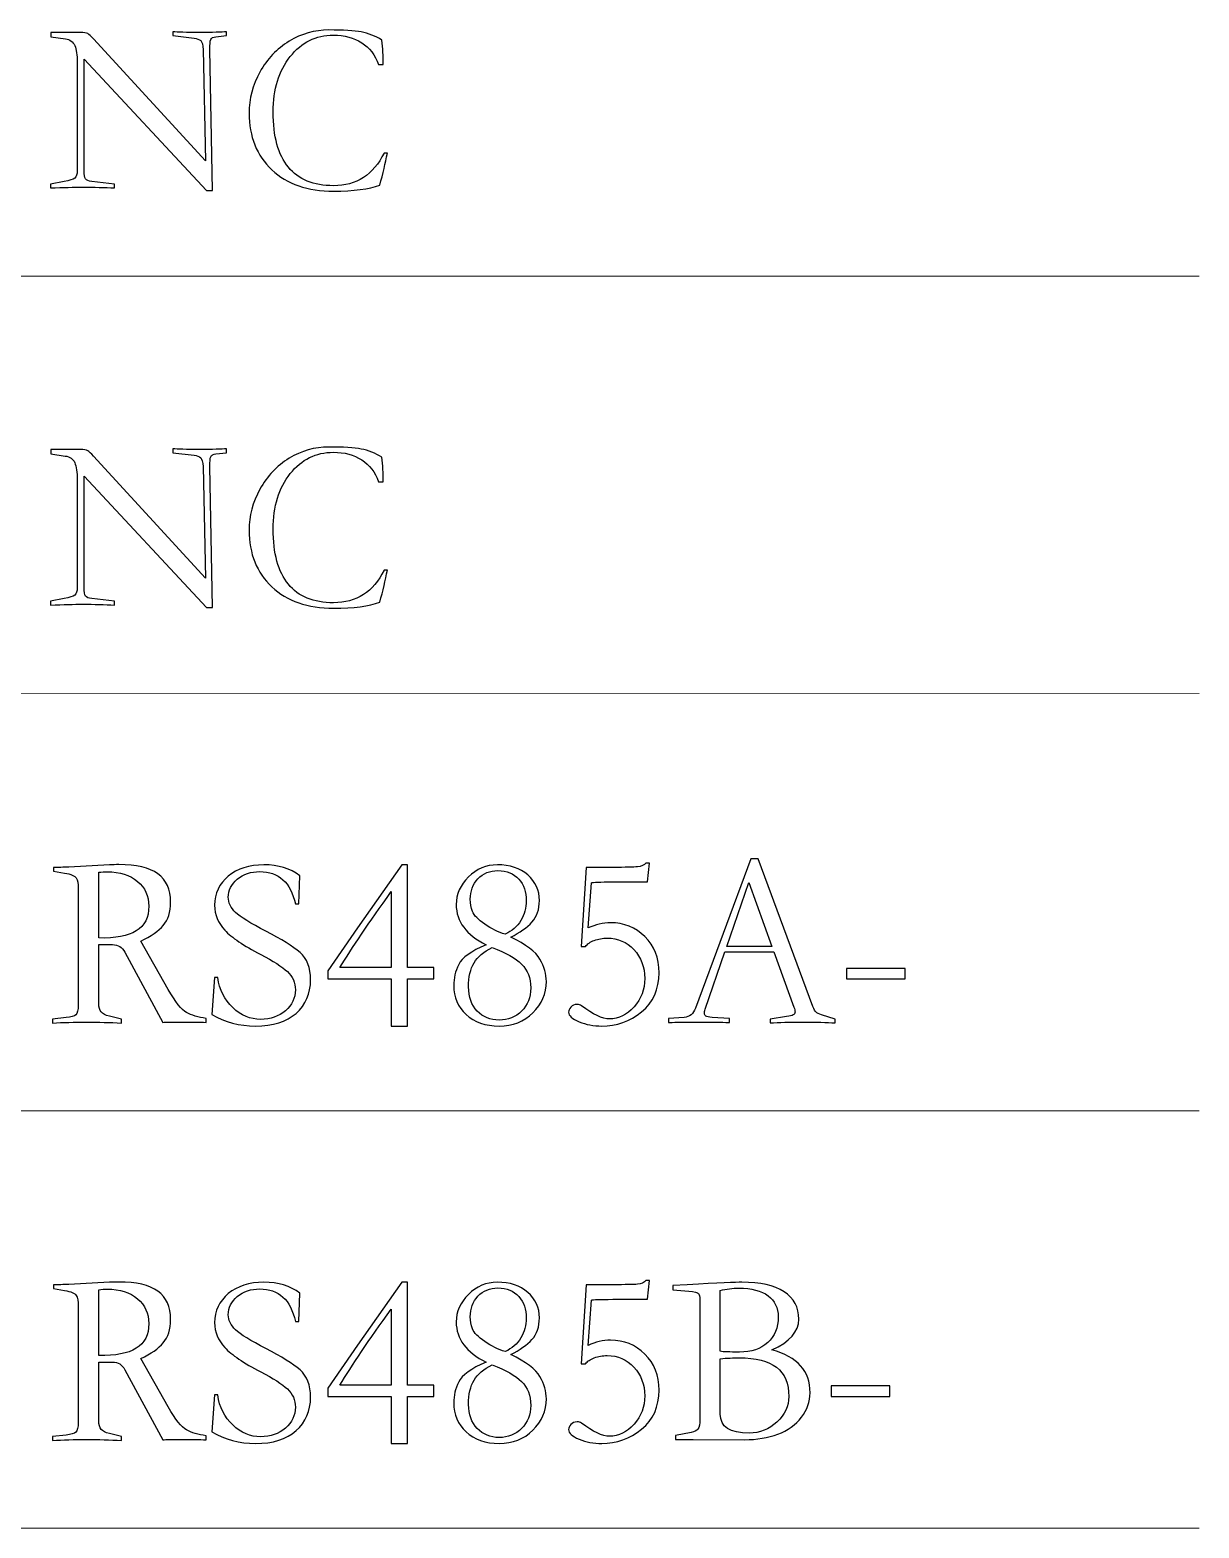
# Model space of a CAD drawing. Header units: millimetres. Extents: x 242 to 1026, y -183 to 372.
# Drawn here: x 585.66 to 598.45, y 159.07 to 175.46 of the extents above; entities that cross this region are included whole.
import ezdxf

# ---------------------------------------------------------------- set-up
doc = ezdxf.new("R2010")
doc.units = ezdxf.units.MM
doc.header["$LTSCALE"] = 30.734
doc.layers.add('layer 1', color=7, linetype='CONTINUOUS')

msp = doc.modelspace()

# ---------------------------------------------------------------- linework, layer by layer
at = {"layer": 'layer 1'}
for points, knots in [([(586.257, 173.92), (586.257, 173.874), (586.263, 173.844), (586.274, 173.829), (586.274, 173.829), (586.285, 173.813), (586.307, 173.804), (586.341, 173.8), (586.341, 173.8), (586.341, 173.8), (586.591, 173.773), (586.591, 173.773), (586.591, 173.773), (586.591, 173.773), (586.591, 173.73), (586.591, 173.73), (586.591, 173.73), (586.482, 173.735), (586.366, 173.738), (586.241, 173.738), (586.241, 173.738), (586.149, 173.738), (586.032, 173.735), (585.889, 173.73), (585.889, 173.73), (585.889, 173.73), (585.889, 173.773), (585.889, 173.773), (585.889, 173.773), (585.889, 173.773), (586.038, 173.8), (586.038, 173.8), (586.038, 173.8), (586.099, 173.811), (586.139, 173.824), (586.156, 173.838), (586.156, 173.838), (586.173, 173.853), (586.182, 173.88), (586.182, 173.92), (586.182, 173.92), (586.182, 173.92), (586.182, 175.101), (586.182, 175.101), (586.182, 175.101), (586.182, 175.184), (586.173, 175.246), (586.155, 175.288), (586.155, 175.288), (586.136, 175.329), (586.102, 175.354), (586.052, 175.361), (586.052, 175.361), (586.052, 175.361), (585.892, 175.385), (585.892, 175.385), (585.892, 175.385), (585.892, 175.385), (585.892, 175.431), (585.892, 175.431), (585.892, 175.431), (585.892, 175.431), (586.217, 175.431), (586.217, 175.431), (586.217, 175.431), (586.255, 175.431), (586.281, 175.427), (586.297, 175.418), (586.297, 175.418), (586.312, 175.409), (586.333, 175.39), (586.36, 175.361), (586.36, 175.361), (586.36, 175.361), (587.585, 174.025), (587.585, 174.025), (587.585, 174.025), (587.585, 174.025), (587.558, 175.244), (587.558, 175.244), (587.558, 175.244), (587.556, 175.295), (587.548, 175.327), (587.532, 175.342), (587.532, 175.342), (587.517, 175.356), (587.493, 175.365), (587.46, 175.369), (587.46, 175.369), (587.46, 175.369), (587.227, 175.396), (587.227, 175.396), (587.227, 175.396), (587.227, 175.396), (587.227, 175.439), (587.227, 175.439), (587.227, 175.439), (587.278, 175.434), (587.376, 175.431), (587.52, 175.431), (587.52, 175.431), (587.664, 175.431), (587.762, 175.434), (587.813, 175.439), (587.813, 175.439), (587.813, 175.439), (587.813, 175.396), (587.813, 175.396), (587.813, 175.396), (587.813, 175.396), (587.699, 175.385), (587.699, 175.385), (587.699, 175.385), (587.668, 175.382), (587.649, 175.371), (587.642, 175.353), (587.642, 175.353), (587.635, 175.335), (587.632, 175.299), (587.634, 175.244), (587.634, 175.244), (587.634, 175.244), (587.661, 173.703), (587.661, 173.703), (587.661, 173.703), (587.661, 173.703), (587.596, 173.703), (587.596, 173.703), (587.596, 173.703), (587.596, 173.703), (586.257, 175.139), (586.257, 175.139), (586.257, 175.139), (586.257, 175.139), (586.257, 173.92), (586.257, 173.92)], [0, 0, 0, 0, 0.028571, 0.028571, 0.028571, 0.028571, 0.057143, 0.057143, 0.057143, 0.057143, 0.085714, 0.085714, 0.085714, 0.085714, 0.114286, 0.114286, 0.114286, 0.114286, 0.142857, 0.142857, 0.142857, 0.142857, 0.171429, 0.171429, 0.171429, 0.171429, 0.2, 0.2, 0.2, 0.2, 0.228571, 0.228571, 0.228571, 0.228571, 0.257143, 0.257143, 0.257143, 0.257143, 0.285714, 0.285714, 0.285714, 0.285714, 0.314286, 0.314286, 0.314286, 0.314286, 0.342857, 0.342857, 0.342857, 0.342857, 0.371429, 0.371429, 0.371429, 0.371429, 0.4, 0.4, 0.4, 0.4, 0.428571, 0.428571, 0.428571, 0.428571, 0.457143, 0.457143, 0.457143, 0.457143, 0.485714, 0.485714, 0.485714, 0.485714, 0.514286, 0.514286, 0.514286, 0.514286, 0.542857, 0.542857, 0.542857, 0.542857, 0.571429, 0.571429, 0.571429, 0.571429, 0.6, 0.6, 0.6, 0.6, 0.628571, 0.628571, 0.628571, 0.628571, 0.657143, 0.657143, 0.657143, 0.657143, 0.685714, 0.685714, 0.685714, 0.685714, 0.714286, 0.714286, 0.714286, 0.714286, 0.742857, 0.742857, 0.742857, 0.742857, 0.771429, 0.771429, 0.771429, 0.771429, 0.8, 0.8, 0.8, 0.8, 0.828571, 0.828571, 0.828571, 0.828571, 0.857143, 0.857143, 0.857143, 0.857143, 0.885714, 0.885714, 0.885714, 0.885714, 0.914286, 0.914286, 0.914286, 0.914286, 0.942857, 0.942857, 0.942857, 0.942857, 1, 1, 1, 1]), ([(589.574, 174.112), (589.554, 174.002), (589.526, 173.885), (589.49, 173.762), (589.49, 173.762), (589.374, 173.717), (589.206, 173.695), (588.986, 173.695), (588.986, 173.695), (588.702, 173.695), (588.477, 173.773), (588.311, 173.929), (588.311, 173.929), (588.145, 174.085), (588.062, 174.292), (588.062, 174.548), (588.062, 174.548), (588.062, 174.705), (588.101, 174.855), (588.18, 174.998), (588.18, 174.998), (588.258, 175.141), (588.365, 175.253), (588.499, 175.335), (588.499, 175.335), (588.634, 175.417), (588.779, 175.458), (588.934, 175.458), (588.934, 175.458), (589.093, 175.458), (589.212, 175.451), (589.289, 175.437), (589.289, 175.437), (589.367, 175.422), (589.442, 175.392), (589.514, 175.347), (589.514, 175.347), (589.525, 175.261), (589.529, 175.171), (589.528, 175.079), (589.528, 175.079), (589.528, 175.079), (589.476, 175.079), (589.476, 175.079), (589.476, 175.079), (589.44, 175.184), (589.379, 175.264), (589.293, 175.319), (589.293, 175.319), (589.207, 175.374), (589.104, 175.402), (588.983, 175.402), (588.983, 175.402), (588.793, 175.402), (588.636, 175.323), (588.512, 175.167), (588.512, 175.167), (588.387, 175.011), (588.325, 174.809), (588.325, 174.562), (588.325, 174.562), (588.325, 174.294), (588.38, 174.093), (588.491, 173.957), (588.491, 173.957), (588.602, 173.822), (588.767, 173.754), (588.986, 173.754), (588.986, 173.754), (589.237, 173.754), (589.421, 173.874), (589.538, 174.112), (589.538, 174.112), (589.538, 174.112), (589.574, 174.112), (589.574, 174.112)], [0, 0, 0, 0, 0.05, 0.05, 0.05, 0.05, 0.1, 0.1, 0.1, 0.1, 0.15, 0.15, 0.15, 0.15, 0.2, 0.2, 0.2, 0.2, 0.25, 0.25, 0.25, 0.25, 0.3, 0.3, 0.3, 0.3, 0.35, 0.35, 0.35, 0.35, 0.4, 0.4, 0.4, 0.4, 0.45, 0.45, 0.45, 0.45, 0.5, 0.5, 0.5, 0.5, 0.55, 0.55, 0.55, 0.55, 0.6, 0.6, 0.6, 0.6, 0.65, 0.65, 0.65, 0.65, 0.7, 0.7, 0.7, 0.7, 0.75, 0.75, 0.75, 0.75, 0.8, 0.8, 0.8, 0.8, 0.85, 0.85, 0.85, 0.85, 0.9, 0.9, 0.9, 0.9, 1, 1, 1, 1]), ([(586.257, 169.356), (586.257, 169.311), (586.263, 169.281), (586.274, 169.265), (586.274, 169.265), (586.285, 169.25), (586.307, 169.24), (586.341, 169.237), (586.341, 169.237), (586.341, 169.237), (586.591, 169.21), (586.591, 169.21), (586.591, 169.21), (586.591, 169.21), (586.591, 169.166), (586.591, 169.166), (586.591, 169.166), (586.482, 169.172), (586.366, 169.175), (586.241, 169.175), (586.241, 169.175), (586.149, 169.175), (586.032, 169.172), (585.889, 169.166), (585.889, 169.166), (585.889, 169.166), (585.889, 169.21), (585.889, 169.21), (585.889, 169.21), (585.889, 169.21), (586.038, 169.237), (586.038, 169.237), (586.038, 169.237), (586.099, 169.248), (586.139, 169.26), (586.156, 169.275), (586.156, 169.275), (586.173, 169.289), (586.182, 169.316), (586.182, 169.356), (586.182, 169.356), (586.182, 169.356), (586.182, 170.537), (586.182, 170.537), (586.182, 170.537), (586.182, 170.62), (586.173, 170.683), (586.154, 170.724), (586.154, 170.724), (586.136, 170.766), (586.102, 170.79), (586.051, 170.797), (586.051, 170.797), (586.051, 170.797), (585.892, 170.822), (585.892, 170.822), (585.892, 170.822), (585.892, 170.822), (585.892, 170.868), (585.892, 170.868), (585.892, 170.868), (585.892, 170.868), (586.217, 170.868), (586.217, 170.868), (586.217, 170.868), (586.255, 170.868), (586.281, 170.863), (586.297, 170.854), (586.297, 170.854), (586.312, 170.845), (586.333, 170.826), (586.36, 170.797), (586.36, 170.797), (586.36, 170.797), (587.585, 169.462), (587.585, 169.462), (587.585, 169.462), (587.585, 169.462), (587.558, 170.681), (587.558, 170.681), (587.558, 170.681), (587.556, 170.731), (587.547, 170.764), (587.532, 170.778), (587.532, 170.778), (587.517, 170.793), (587.493, 170.802), (587.46, 170.805), (587.46, 170.805), (587.46, 170.805), (587.227, 170.833), (587.227, 170.833), (587.227, 170.833), (587.227, 170.833), (587.227, 170.876), (587.227, 170.876), (587.227, 170.876), (587.278, 170.871), (587.375, 170.868), (587.52, 170.868), (587.52, 170.868), (587.664, 170.868), (587.762, 170.871), (587.813, 170.876), (587.813, 170.876), (587.813, 170.876), (587.813, 170.833), (587.813, 170.833), (587.813, 170.833), (587.813, 170.833), (587.699, 170.822), (587.699, 170.822), (587.699, 170.822), (587.668, 170.818), (587.649, 170.807), (587.642, 170.789), (587.642, 170.789), (587.635, 170.771), (587.632, 170.735), (587.634, 170.681), (587.634, 170.681), (587.634, 170.681), (587.661, 169.139), (587.661, 169.139), (587.661, 169.139), (587.661, 169.139), (587.596, 169.139), (587.596, 169.139), (587.596, 169.139), (587.596, 169.139), (586.257, 170.575), (586.257, 170.575), (586.257, 170.575), (586.257, 170.575), (586.257, 169.356), (586.257, 169.356)], [0, 0, 0, 0, 0.028571, 0.028571, 0.028571, 0.028571, 0.057143, 0.057143, 0.057143, 0.057143, 0.085714, 0.085714, 0.085714, 0.085714, 0.114286, 0.114286, 0.114286, 0.114286, 0.142857, 0.142857, 0.142857, 0.142857, 0.171429, 0.171429, 0.171429, 0.171429, 0.2, 0.2, 0.2, 0.2, 0.228571, 0.228571, 0.228571, 0.228571, 0.257143, 0.257143, 0.257143, 0.257143, 0.285714, 0.285714, 0.285714, 0.285714, 0.314286, 0.314286, 0.314286, 0.314286, 0.342857, 0.342857, 0.342857, 0.342857, 0.371429, 0.371429, 0.371429, 0.371429, 0.4, 0.4, 0.4, 0.4, 0.428571, 0.428571, 0.428571, 0.428571, 0.457143, 0.457143, 0.457143, 0.457143, 0.485714, 0.485714, 0.485714, 0.485714, 0.514286, 0.514286, 0.514286, 0.514286, 0.542857, 0.542857, 0.542857, 0.542857, 0.571429, 0.571429, 0.571429, 0.571429, 0.6, 0.6, 0.6, 0.6, 0.628571, 0.628571, 0.628571, 0.628571, 0.657143, 0.657143, 0.657143, 0.657143, 0.685714, 0.685714, 0.685714, 0.685714, 0.714286, 0.714286, 0.714286, 0.714286, 0.742857, 0.742857, 0.742857, 0.742857, 0.771429, 0.771429, 0.771429, 0.771429, 0.8, 0.8, 0.8, 0.8, 0.828571, 0.828571, 0.828571, 0.828571, 0.857143, 0.857143, 0.857143, 0.857143, 0.885714, 0.885714, 0.885714, 0.885714, 0.914286, 0.914286, 0.914286, 0.914286, 0.942857, 0.942857, 0.942857, 0.942857, 1, 1, 1, 1]), ([(589.574, 169.548), (589.554, 169.438), (589.526, 169.322), (589.49, 169.199), (589.49, 169.199), (589.374, 169.154), (589.206, 169.131), (588.986, 169.131), (588.986, 169.131), (588.702, 169.131), (588.477, 169.209), (588.311, 169.365), (588.311, 169.365), (588.145, 169.522), (588.062, 169.728), (588.062, 169.985), (588.062, 169.985), (588.062, 170.142), (588.101, 170.292), (588.18, 170.434), (588.18, 170.434), (588.258, 170.577), (588.365, 170.689), (588.499, 170.772), (588.499, 170.772), (588.634, 170.854), (588.779, 170.895), (588.934, 170.895), (588.934, 170.895), (589.093, 170.895), (589.211, 170.888), (589.289, 170.873), (589.289, 170.873), (589.367, 170.859), (589.442, 170.829), (589.514, 170.784), (589.514, 170.784), (589.525, 170.697), (589.529, 170.608), (589.528, 170.516), (589.528, 170.516), (589.528, 170.516), (589.476, 170.516), (589.476, 170.516), (589.476, 170.516), (589.44, 170.62), (589.379, 170.7), (589.293, 170.755), (589.293, 170.755), (589.207, 170.81), (589.104, 170.838), (588.983, 170.838), (588.983, 170.838), (588.793, 170.838), (588.636, 170.76), (588.512, 170.604), (588.512, 170.604), (588.387, 170.447), (588.325, 170.246), (588.325, 169.998), (588.325, 169.998), (588.325, 169.731), (588.38, 169.529), (588.491, 169.394), (588.491, 169.394), (588.602, 169.258), (588.767, 169.191), (588.986, 169.191), (588.986, 169.191), (589.237, 169.191), (589.421, 169.31), (589.538, 169.548), (589.538, 169.548), (589.538, 169.548), (589.574, 169.548), (589.574, 169.548)], [0, 0, 0, 0, 0.05, 0.05, 0.05, 0.05, 0.1, 0.1, 0.1, 0.1, 0.15, 0.15, 0.15, 0.15, 0.2, 0.2, 0.2, 0.2, 0.25, 0.25, 0.25, 0.25, 0.3, 0.3, 0.3, 0.3, 0.35, 0.35, 0.35, 0.35, 0.4, 0.4, 0.4, 0.4, 0.45, 0.45, 0.45, 0.45, 0.5, 0.5, 0.5, 0.5, 0.55, 0.55, 0.55, 0.55, 0.6, 0.6, 0.6, 0.6, 0.65, 0.65, 0.65, 0.65, 0.7, 0.7, 0.7, 0.7, 0.75, 0.75, 0.75, 0.75, 0.8, 0.8, 0.8, 0.8, 0.85, 0.85, 0.85, 0.85, 0.9, 0.9, 0.9, 0.9, 1, 1, 1, 1]), ([(593.266, 165.373), (593.266, 165.373), (593.05, 164.744), (593.05, 164.744), (593.05, 164.744), (593.044, 164.726), (593.042, 164.712), (593.042, 164.701), (593.042, 164.701), (593.042, 164.686), (593.047, 164.675), (593.058, 164.668), (593.058, 164.668), (593.069, 164.661), (593.091, 164.656), (593.126, 164.655), (593.126, 164.655), (593.126, 164.655), (593.315, 164.641), (593.315, 164.641), (593.315, 164.641), (593.315, 164.641), (593.315, 164.598), (593.315, 164.598), (593.315, 164.598), (593.281, 164.601), (593.17, 164.603), (592.982, 164.603), (592.982, 164.603), (592.794, 164.603), (592.683, 164.601), (592.649, 164.598), (592.649, 164.598), (592.649, 164.598), (592.649, 164.641), (592.649, 164.641), (592.649, 164.641), (592.649, 164.641), (592.819, 164.655), (592.819, 164.655), (592.819, 164.655), (592.879, 164.66), (592.921, 164.693), (592.944, 164.755), (592.944, 164.755), (592.944, 164.755), (593.551, 166.391), (593.551, 166.391), (593.551, 166.391), (593.551, 166.391), (593.629, 166.391), (593.629, 166.391), (593.629, 166.391), (593.629, 166.391), (594.228, 164.774), (594.228, 164.774), (594.228, 164.774), (594.241, 164.743), (594.253, 164.722), (594.263, 164.712), (594.263, 164.712), (594.274, 164.701), (594.294, 164.691), (594.323, 164.682), (594.323, 164.682), (594.323, 164.682), (594.472, 164.636), (594.472, 164.636), (594.472, 164.636), (594.472, 164.636), (594.472, 164.595), (594.472, 164.595), (594.472, 164.595), (594.38, 164.6), (594.262, 164.603), (594.117, 164.603), (594.117, 164.603), (593.973, 164.603), (593.854, 164.6), (593.762, 164.595), (593.762, 164.595), (593.762, 164.595), (593.762, 164.636), (593.762, 164.636), (593.762, 164.636), (593.762, 164.636), (593.941, 164.663), (593.941, 164.663), (593.941, 164.663), (593.975, 164.668), (593.999, 164.675), (594.013, 164.682), (594.013, 164.682), (594.026, 164.689), (594.033, 164.7), (594.033, 164.714), (594.033, 164.714), (594.033, 164.725), (594.029, 164.743), (594.02, 164.768), (594.02, 164.768), (594.02, 164.768), (593.8, 165.373), (593.8, 165.373), (593.8, 165.373), (593.8, 165.373), (593.266, 165.373), (593.266, 165.373)], [0, 0, 0, 0, 0.035714, 0.035714, 0.035714, 0.035714, 0.071429, 0.071429, 0.071429, 0.071429, 0.107143, 0.107143, 0.107143, 0.107143, 0.142857, 0.142857, 0.142857, 0.142857, 0.178571, 0.178571, 0.178571, 0.178571, 0.214286, 0.214286, 0.214286, 0.214286, 0.25, 0.25, 0.25, 0.25, 0.285714, 0.285714, 0.285714, 0.285714, 0.321429, 0.321429, 0.321429, 0.321429, 0.357143, 0.357143, 0.357143, 0.357143, 0.392857, 0.392857, 0.392857, 0.392857, 0.428571, 0.428571, 0.428571, 0.428571, 0.464286, 0.464286, 0.464286, 0.464286, 0.5, 0.5, 0.5, 0.5, 0.535714, 0.535714, 0.535714, 0.535714, 0.571429, 0.571429, 0.571429, 0.571429, 0.607143, 0.607143, 0.607143, 0.607143, 0.642857, 0.642857, 0.642857, 0.642857, 0.678571, 0.678571, 0.678571, 0.678571, 0.714286, 0.714286, 0.714286, 0.714286, 0.75, 0.75, 0.75, 0.75, 0.785714, 0.785714, 0.785714, 0.785714, 0.821429, 0.821429, 0.821429, 0.821429, 0.857143, 0.857143, 0.857143, 0.857143, 0.892857, 0.892857, 0.892857, 0.892857, 0.928571, 0.928571, 0.928571, 0.928571, 1, 1, 1, 1]), ([(585.913, 164.636), (585.913, 164.636), (586.062, 164.652), (586.062, 164.652), (586.062, 164.652), (586.115, 164.657), (586.15, 164.668), (586.167, 164.683), (586.167, 164.683), (586.184, 164.698), (586.192, 164.735), (586.192, 164.793), (586.192, 164.793), (586.192, 164.793), (586.192, 166.061), (586.192, 166.061), (586.192, 166.061), (586.192, 166.117), (586.185, 166.157), (586.171, 166.18), (586.171, 166.18), (586.156, 166.203), (586.114, 166.222), (586.043, 166.234), (586.043, 166.234), (586.043, 166.234), (585.924, 166.256), (585.924, 166.256), (585.924, 166.256), (585.924, 166.256), (585.921, 166.296), (585.921, 166.296), (585.921, 166.296), (586.001, 166.296), (586.057, 166.297), (586.089, 166.299), (586.089, 166.299), (586.089, 166.299), (586.534, 166.324), (586.534, 166.324), (586.534, 166.324), (586.57, 166.325), (586.604, 166.326), (586.637, 166.326), (586.637, 166.326), (586.828, 166.326), (586.97, 166.293), (587.063, 166.226), (587.063, 166.226), (587.156, 166.159), (587.203, 166.055), (587.203, 165.914), (587.203, 165.914), (587.203, 165.808), (587.176, 165.723), (587.123, 165.661), (587.123, 165.661), (587.07, 165.599), (586.988, 165.541), (586.878, 165.489), (586.878, 165.489), (586.878, 165.489), (587.176, 164.961), (587.176, 164.961), (587.176, 164.961), (587.257, 164.822), (587.324, 164.737), (587.378, 164.707), (587.378, 164.707), (587.431, 164.678), (587.503, 164.656), (587.593, 164.644), (587.593, 164.644), (587.593, 164.644), (587.593, 164.6), (587.593, 164.6), (587.593, 164.6), (587.517, 164.602), (587.424, 164.603), (587.314, 164.603), (587.314, 164.603), (587.222, 164.603), (587.157, 164.602), (587.119, 164.6), (587.119, 164.6), (587.119, 164.6), (586.704, 165.367), (586.704, 165.367), (586.704, 165.367), (586.674, 165.423), (586.629, 165.451), (586.569, 165.451), (586.569, 165.451), (586.569, 165.451), (586.417, 165.451), (586.417, 165.451), (586.417, 165.451), (586.417, 165.451), (586.417, 164.809), (586.417, 164.809), (586.417, 164.809), (586.417, 164.766), (586.426, 164.734), (586.443, 164.714), (586.443, 164.714), (586.46, 164.694), (586.49, 164.679), (586.534, 164.668), (586.534, 164.668), (586.534, 164.668), (586.667, 164.636), (586.667, 164.636), (586.667, 164.636), (586.667, 164.636), (586.667, 164.592), (586.667, 164.592), (586.667, 164.592), (586.537, 164.6), (586.411, 164.603), (586.29, 164.603), (586.29, 164.603), (586.147, 164.603), (586.022, 164.6), (585.913, 164.592), (585.913, 164.592), (585.913, 164.592), (585.913, 164.636), (585.913, 164.636)], [0, 0, 0, 0, 0.030303, 0.030303, 0.030303, 0.030303, 0.060606, 0.060606, 0.060606, 0.060606, 0.090909, 0.090909, 0.090909, 0.090909, 0.121212, 0.121212, 0.121212, 0.121212, 0.151515, 0.151515, 0.151515, 0.151515, 0.181818, 0.181818, 0.181818, 0.181818, 0.212121, 0.212121, 0.212121, 0.212121, 0.242424, 0.242424, 0.242424, 0.242424, 0.272727, 0.272727, 0.272727, 0.272727, 0.30303, 0.30303, 0.30303, 0.30303, 0.333333, 0.333333, 0.333333, 0.333333, 0.363636, 0.363636, 0.363636, 0.363636, 0.393939, 0.393939, 0.393939, 0.393939, 0.424242, 0.424242, 0.424242, 0.424242, 0.454545, 0.454545, 0.454545, 0.454545, 0.484848, 0.484848, 0.484848, 0.484848, 0.515152, 0.515152, 0.515152, 0.515152, 0.545455, 0.545455, 0.545455, 0.545455, 0.575758, 0.575758, 0.575758, 0.575758, 0.606061, 0.606061, 0.606061, 0.606061, 0.636364, 0.636364, 0.636364, 0.636364, 0.666667, 0.666667, 0.666667, 0.666667, 0.69697, 0.69697, 0.69697, 0.69697, 0.727273, 0.727273, 0.727273, 0.727273, 0.757576, 0.757576, 0.757576, 0.757576, 0.787879, 0.787879, 0.787879, 0.787879, 0.818182, 0.818182, 0.818182, 0.818182, 0.848485, 0.848485, 0.848485, 0.848485, 0.878788, 0.878788, 0.878788, 0.878788, 0.909091, 0.909091, 0.909091, 0.909091, 0.939394, 0.939394, 0.939394, 0.939394, 1, 1, 1, 1]), ([(586.417, 165.524), (586.782, 165.512), (586.965, 165.627), (586.965, 165.871), (586.965, 165.871), (586.965, 165.983), (586.923, 166.074), (586.841, 166.143), (586.841, 166.143), (586.759, 166.213), (586.648, 166.248), (586.509, 166.248), (586.509, 166.248), (586.481, 166.248), (586.45, 166.246), (586.417, 166.242), (586.417, 166.242), (586.417, 166.242), (586.417, 165.524), (586.417, 165.524)], [0, 0, 0, 0, 0.166667, 0.166667, 0.166667, 0.166667, 0.333333, 0.333333, 0.333333, 0.333333, 0.5, 0.5, 0.5, 0.5, 0.666667, 0.666667, 0.666667, 0.666667, 1, 1, 1, 1]), ([(588.568, 165.896), (588.516, 166.132), (588.386, 166.25), (588.178, 166.25), (588.178, 166.25), (588.081, 166.25), (587.999, 166.222), (587.933, 166.166), (587.933, 166.166), (587.867, 166.11), (587.834, 166.045), (587.834, 165.969), (587.834, 165.969), (587.834, 165.909), (587.861, 165.854), (587.914, 165.803), (587.914, 165.803), (587.967, 165.753), (588.078, 165.684), (588.246, 165.597), (588.246, 165.597), (588.418, 165.509), (588.542, 165.431), (588.619, 165.365), (588.619, 165.365), (588.695, 165.298), (588.734, 165.198), (588.734, 165.066), (588.734, 165.066), (588.734, 164.915), (588.681, 164.792), (588.575, 164.699), (588.575, 164.699), (588.47, 164.606), (588.322, 164.56), (588.132, 164.56), (588.132, 164.56), (587.957, 164.56), (587.797, 164.602), (587.653, 164.687), (587.653, 164.687), (587.653, 164.687), (587.683, 165.091), (587.683, 165.091), (587.683, 165.091), (587.683, 165.091), (587.72, 165.091), (587.72, 165.091), (587.72, 165.091), (587.737, 164.957), (587.791, 164.847), (587.883, 164.762), (587.883, 164.762), (587.975, 164.676), (588.077, 164.633), (588.189, 164.633), (588.189, 164.633), (588.296, 164.633), (588.386, 164.665), (588.459, 164.728), (588.459, 164.728), (588.532, 164.791), (588.568, 164.867), (588.568, 164.955), (588.568, 164.955), (588.568, 165.035), (588.539, 165.102), (588.48, 165.156), (588.48, 165.156), (588.422, 165.21), (588.325, 165.272), (588.189, 165.343), (588.189, 165.343), (588.001, 165.44), (587.87, 165.529), (587.796, 165.608), (587.796, 165.608), (587.722, 165.688), (587.685, 165.779), (587.685, 165.882), (587.685, 165.882), (587.685, 166.01), (587.735, 166.116), (587.834, 166.199), (587.834, 166.199), (587.934, 166.282), (588.063, 166.324), (588.222, 166.324), (588.222, 166.324), (588.381, 166.324), (588.512, 166.284), (588.615, 166.204), (588.615, 166.204), (588.615, 166.204), (588.604, 165.896), (588.604, 165.896), (588.604, 165.896), (588.604, 165.896), (588.568, 165.896), (588.568, 165.896)], [0, 0, 0, 0, 0.038462, 0.038462, 0.038462, 0.038462, 0.076923, 0.076923, 0.076923, 0.076923, 0.115385, 0.115385, 0.115385, 0.115385, 0.153846, 0.153846, 0.153846, 0.153846, 0.192308, 0.192308, 0.192308, 0.192308, 0.230769, 0.230769, 0.230769, 0.230769, 0.269231, 0.269231, 0.269231, 0.269231, 0.307692, 0.307692, 0.307692, 0.307692, 0.346154, 0.346154, 0.346154, 0.346154, 0.384615, 0.384615, 0.384615, 0.384615, 0.423077, 0.423077, 0.423077, 0.423077, 0.461538, 0.461538, 0.461538, 0.461538, 0.5, 0.5, 0.5, 0.5, 0.538462, 0.538462, 0.538462, 0.538462, 0.576923, 0.576923, 0.576923, 0.576923, 0.615385, 0.615385, 0.615385, 0.615385, 0.653846, 0.653846, 0.653846, 0.653846, 0.692308, 0.692308, 0.692308, 0.692308, 0.730769, 0.730769, 0.730769, 0.730769, 0.769231, 0.769231, 0.769231, 0.769231, 0.807692, 0.807692, 0.807692, 0.807692, 0.846154, 0.846154, 0.846154, 0.846154, 0.884615, 0.884615, 0.884615, 0.884615, 0.923077, 0.923077, 0.923077, 0.923077, 1, 1, 1, 1]), ([(589.731, 166.324), (589.731, 166.324), (589.796, 166.324), (589.796, 166.324), (589.796, 166.324), (589.796, 166.324), (589.796, 165.199), (589.796, 165.199), (589.796, 165.199), (589.796, 165.199), (590.083, 165.199), (590.083, 165.199), (590.083, 165.199), (590.083, 165.199), (590.083, 165.075), (590.083, 165.075), (590.083, 165.075), (590.083, 165.075), (589.796, 165.075), (589.796, 165.075), (589.796, 165.075), (589.796, 165.075), (589.796, 164.56), (589.796, 164.56), (589.796, 164.56), (589.796, 164.56), (589.617, 164.56), (589.617, 164.56), (589.617, 164.56), (589.617, 164.56), (589.617, 165.075), (589.617, 165.075), (589.617, 165.075), (589.617, 165.075), (588.923, 165.075), (588.923, 165.075), (588.923, 165.075), (588.923, 165.075), (588.923, 165.164), (588.923, 165.164), (588.923, 165.164), (588.923, 165.164), (589.246, 165.635), (589.246, 165.635), (589.246, 165.635), (589.246, 165.635), (589.731, 166.324), (589.731, 166.324)], [0, 0, 0, 0, 0.076923, 0.076923, 0.076923, 0.076923, 0.153846, 0.153846, 0.153846, 0.153846, 0.230769, 0.230769, 0.230769, 0.230769, 0.307692, 0.307692, 0.307692, 0.307692, 0.384615, 0.384615, 0.384615, 0.384615, 0.461538, 0.461538, 0.461538, 0.461538, 0.538462, 0.538462, 0.538462, 0.538462, 0.615385, 0.615385, 0.615385, 0.615385, 0.692308, 0.692308, 0.692308, 0.692308, 0.769231, 0.769231, 0.769231, 0.769231, 0.846154, 0.846154, 0.846154, 0.846154, 1, 1, 1, 1]), ([(590.655, 165.448), (590.436, 165.557), (590.327, 165.704), (590.327, 165.89), (590.327, 165.89), (590.327, 166.002), (590.372, 166.102), (590.461, 166.191), (590.461, 166.191), (590.55, 166.279), (590.656, 166.324), (590.777, 166.324), (590.777, 166.324), (590.914, 166.324), (591.025, 166.287), (591.11, 166.213), (591.11, 166.213), (591.195, 166.138), (591.237, 166.045), (591.237, 165.933), (591.237, 165.933), (591.237, 165.836), (591.21, 165.757), (591.156, 165.698), (591.156, 165.698), (591.102, 165.638), (591.024, 165.583), (590.923, 165.532), (590.923, 165.532), (591.089, 165.453), (591.196, 165.373), (591.243, 165.291), (591.243, 165.291), (591.29, 165.21), (591.313, 165.129), (591.313, 165.048), (591.313, 165.048), (591.313, 164.916), (591.264, 164.801), (591.165, 164.705), (591.165, 164.705), (591.067, 164.608), (590.945, 164.56), (590.798, 164.56), (590.798, 164.56), (590.647, 164.56), (590.526, 164.602), (590.435, 164.686), (590.435, 164.686), (590.345, 164.77), (590.3, 164.876), (590.3, 165.004), (590.3, 165.004), (590.3, 165.082), (590.318, 165.158), (590.354, 165.233), (590.354, 165.233), (590.39, 165.308), (590.49, 165.38), (590.655, 165.448)], [0, 0, 0, 0, 0.0625, 0.0625, 0.0625, 0.0625, 0.125, 0.125, 0.125, 0.125, 0.1875, 0.1875, 0.1875, 0.1875, 0.25, 0.25, 0.25, 0.25, 0.3125, 0.3125, 0.3125, 0.3125, 0.375, 0.375, 0.375, 0.375, 0.4375, 0.4375, 0.4375, 0.4375, 0.5, 0.5, 0.5, 0.5, 0.5625, 0.5625, 0.5625, 0.5625, 0.625, 0.625, 0.625, 0.625, 0.6875, 0.6875, 0.6875, 0.6875, 0.75, 0.75, 0.75, 0.75, 0.8125, 0.8125, 0.8125, 0.8125, 0.875, 0.875, 0.875, 0.875, 1, 1, 1, 1]), ([(590.863, 165.565), (590.937, 165.599), (590.994, 165.649), (591.034, 165.715), (591.034, 165.715), (591.074, 165.781), (591.094, 165.853), (591.094, 165.931), (591.094, 165.931), (591.094, 166.026), (591.066, 166.106), (591.011, 166.168), (591.011, 166.168), (590.956, 166.23), (590.88, 166.261), (590.782, 166.261), (590.782, 166.261), (590.694, 166.261), (590.621, 166.231), (590.565, 166.171), (590.565, 166.171), (590.509, 166.11), (590.481, 166.035), (590.481, 165.947), (590.481, 165.947), (590.481, 165.902), (590.489, 165.858), (590.506, 165.814), (590.506, 165.814), (590.522, 165.771), (590.567, 165.724), (590.64, 165.673), (590.64, 165.673), (590.713, 165.623), (590.787, 165.587), (590.863, 165.565)], [0, 0, 0, 0, 0.1, 0.1, 0.1, 0.1, 0.2, 0.2, 0.2, 0.2, 0.3, 0.3, 0.3, 0.3, 0.4, 0.4, 0.4, 0.4, 0.5, 0.5, 0.5, 0.5, 0.6, 0.6, 0.6, 0.6, 0.7, 0.7, 0.7, 0.7, 0.8, 0.8, 0.8, 0.8, 1, 1, 1, 1]), ([(592.418, 166.137), (592.418, 166.137), (592.039, 166.137), (592.039, 166.137), (592.039, 166.137), (591.898, 166.137), (591.821, 166.134), (591.806, 166.128), (591.806, 166.128), (591.806, 166.128), (591.771, 165.633), (591.771, 165.633), (591.771, 165.633), (591.85, 165.671), (591.932, 165.69), (592.015, 165.69), (592.015, 165.69), (592.163, 165.69), (592.288, 165.639), (592.391, 165.538), (592.391, 165.538), (592.494, 165.437), (592.546, 165.305), (592.546, 165.142), (592.546, 165.142), (592.546, 164.962), (592.482, 164.819), (592.355, 164.716), (592.355, 164.716), (592.227, 164.612), (592.082, 164.56), (591.92, 164.56), (591.92, 164.56), (591.83, 164.56), (591.747, 164.576), (591.671, 164.607), (591.671, 164.607), (591.595, 164.639), (591.557, 164.674), (591.557, 164.712), (591.557, 164.712), (591.557, 164.73), (591.565, 164.748), (591.581, 164.767), (591.581, 164.767), (591.598, 164.786), (591.62, 164.796), (591.649, 164.796), (591.649, 164.796), (591.669, 164.796), (591.685, 164.791), (591.698, 164.782), (591.698, 164.782), (591.824, 164.686), (591.926, 164.638), (592.004, 164.638), (592.004, 164.638), (592.105, 164.638), (592.194, 164.682), (592.272, 164.77), (592.272, 164.77), (592.35, 164.857), (592.389, 164.961), (592.389, 165.08), (592.389, 165.08), (592.389, 165.206), (592.349, 165.312), (592.271, 165.396), (592.271, 165.396), (592.192, 165.48), (592.095, 165.522), (591.98, 165.522), (591.98, 165.522), (591.929, 165.522), (591.882, 165.514), (591.837, 165.497), (591.837, 165.497), (591.793, 165.481), (591.761, 165.458), (591.741, 165.43), (591.741, 165.43), (591.741, 165.43), (591.695, 165.43), (591.695, 165.43), (591.695, 165.43), (591.695, 165.43), (591.747, 166.296), (591.747, 166.296), (591.747, 166.296), (591.747, 166.296), (592.042, 166.296), (592.042, 166.296), (592.042, 166.296), (592.177, 166.296), (592.267, 166.298), (592.31, 166.302), (592.31, 166.302), (592.353, 166.306), (592.384, 166.319), (592.402, 166.343), (592.402, 166.343), (592.402, 166.343), (592.443, 166.343), (592.443, 166.343), (592.443, 166.343), (592.443, 166.343), (592.418, 166.137), (592.418, 166.137)], [0, 0, 0, 0, 0.035714, 0.035714, 0.035714, 0.035714, 0.071429, 0.071429, 0.071429, 0.071429, 0.107143, 0.107143, 0.107143, 0.107143, 0.142857, 0.142857, 0.142857, 0.142857, 0.178571, 0.178571, 0.178571, 0.178571, 0.214286, 0.214286, 0.214286, 0.214286, 0.25, 0.25, 0.25, 0.25, 0.285714, 0.285714, 0.285714, 0.285714, 0.321429, 0.321429, 0.321429, 0.321429, 0.357143, 0.357143, 0.357143, 0.357143, 0.392857, 0.392857, 0.392857, 0.392857, 0.428571, 0.428571, 0.428571, 0.428571, 0.464286, 0.464286, 0.464286, 0.464286, 0.5, 0.5, 0.5, 0.5, 0.535714, 0.535714, 0.535714, 0.535714, 0.571429, 0.571429, 0.571429, 0.571429, 0.607143, 0.607143, 0.607143, 0.607143, 0.642857, 0.642857, 0.642857, 0.642857, 0.678571, 0.678571, 0.678571, 0.678571, 0.714286, 0.714286, 0.714286, 0.714286, 0.75, 0.75, 0.75, 0.75, 0.785714, 0.785714, 0.785714, 0.785714, 0.821429, 0.821429, 0.821429, 0.821429, 0.857143, 0.857143, 0.857143, 0.857143, 0.892857, 0.892857, 0.892857, 0.892857, 0.928571, 0.928571, 0.928571, 0.928571, 1, 1, 1, 1]), ([(593.779, 165.432), (593.779, 165.432), (593.527, 166.131), (593.527, 166.131), (593.527, 166.131), (593.527, 166.131), (593.288, 165.432), (593.288, 165.432), (593.288, 165.432), (593.288, 165.432), (593.779, 165.432), (593.779, 165.432)], [0, 0, 0, 0, 0.25, 0.25, 0.25, 0.25, 0.5, 0.5, 0.5, 0.5, 1, 1, 1, 1]), ([(589.617, 165.199), (589.617, 165.199), (589.617, 166.031), (589.617, 166.031), (589.617, 166.031), (589.371, 165.69), (589.184, 165.412), (589.053, 165.199), (589.053, 165.199), (589.053, 165.199), (589.617, 165.199), (589.617, 165.199)], [0, 0, 0, 0, 0.25, 0.25, 0.25, 0.25, 0.5, 0.5, 0.5, 0.5, 1, 1, 1, 1]), ([(590.72, 165.419), (590.628, 165.374), (590.562, 165.318), (590.522, 165.252), (590.522, 165.252), (590.482, 165.186), (590.462, 165.098), (590.462, 164.988), (590.462, 164.988), (590.462, 164.878), (590.494, 164.79), (590.557, 164.724), (590.557, 164.724), (590.62, 164.658), (590.7, 164.625), (590.796, 164.625), (590.796, 164.625), (590.895, 164.625), (590.978, 164.658), (591.043, 164.724), (591.043, 164.724), (591.109, 164.79), (591.142, 164.874), (591.142, 164.977), (591.142, 164.977), (591.142, 165.085), (591.109, 165.172), (591.043, 165.237), (591.043, 165.237), (590.978, 165.302), (590.87, 165.363), (590.72, 165.419)], [0, 0, 0, 0, 0.111111, 0.111111, 0.111111, 0.111111, 0.222222, 0.222222, 0.222222, 0.222222, 0.333333, 0.333333, 0.333333, 0.333333, 0.444444, 0.444444, 0.444444, 0.444444, 0.555556, 0.555556, 0.555556, 0.555556, 0.666667, 0.666667, 0.666667, 0.666667, 0.777778, 0.777778, 0.777778, 0.777778, 1, 1, 1, 1]), ([(594.597, 165.191), (594.597, 165.191), (595.239, 165.191), (595.239, 165.191), (595.239, 165.191), (595.239, 165.191), (595.239, 165.075), (595.239, 165.075), (595.239, 165.075), (595.239, 165.075), (594.597, 165.075), (594.597, 165.075), (594.597, 165.075), (594.597, 165.075), (594.597, 165.191), (594.597, 165.191)], [0, 0, 0, 0, 0.2, 0.2, 0.2, 0.2, 0.4, 0.4, 0.4, 0.4, 0.6, 0.6, 0.6, 0.6, 1, 1, 1, 1]), ([(585.913, 160.069), (585.913, 160.069), (586.062, 160.085), (586.062, 160.085), (586.062, 160.085), (586.115, 160.091), (586.15, 160.101), (586.167, 160.116), (586.167, 160.116), (586.184, 160.132), (586.192, 160.168), (586.192, 160.226), (586.192, 160.226), (586.192, 160.226), (586.192, 161.494), (586.192, 161.494), (586.192, 161.494), (586.192, 161.55), (586.185, 161.59), (586.171, 161.613), (586.171, 161.613), (586.156, 161.637), (586.114, 161.655), (586.043, 161.667), (586.043, 161.667), (586.043, 161.667), (585.924, 161.689), (585.924, 161.689), (585.924, 161.689), (585.924, 161.689), (585.921, 161.73), (585.921, 161.73), (585.921, 161.73), (586.001, 161.73), (586.057, 161.731), (586.089, 161.732), (586.089, 161.732), (586.089, 161.732), (586.534, 161.757), (586.534, 161.757), (586.534, 161.757), (586.57, 161.759), (586.604, 161.759), (586.637, 161.759), (586.637, 161.759), (586.828, 161.759), (586.97, 161.726), (587.063, 161.659), (587.063, 161.659), (587.156, 161.592), (587.203, 161.488), (587.203, 161.348), (587.203, 161.348), (587.203, 161.241), (587.176, 161.157), (587.123, 161.094), (587.123, 161.094), (587.07, 161.032), (586.988, 160.975), (586.878, 160.922), (586.878, 160.922), (586.878, 160.922), (587.176, 160.394), (587.176, 160.394), (587.176, 160.394), (587.257, 160.255), (587.324, 160.17), (587.378, 160.141), (587.378, 160.141), (587.431, 160.111), (587.503, 160.09), (587.593, 160.077), (587.593, 160.077), (587.593, 160.077), (587.593, 160.034), (587.593, 160.034), (587.593, 160.034), (587.517, 160.035), (587.424, 160.036), (587.314, 160.036), (587.314, 160.036), (587.222, 160.036), (587.157, 160.035), (587.119, 160.034), (587.119, 160.034), (587.119, 160.034), (586.704, 160.8), (586.704, 160.8), (586.704, 160.8), (586.674, 160.856), (586.629, 160.884), (586.569, 160.884), (586.569, 160.884), (586.569, 160.884), (586.417, 160.884), (586.417, 160.884), (586.417, 160.884), (586.417, 160.884), (586.417, 160.242), (586.417, 160.242), (586.417, 160.242), (586.417, 160.199), (586.426, 160.167), (586.443, 160.147), (586.443, 160.147), (586.46, 160.128), (586.49, 160.112), (586.534, 160.101), (586.534, 160.101), (586.534, 160.101), (586.667, 160.069), (586.667, 160.069), (586.667, 160.069), (586.667, 160.069), (586.667, 160.026), (586.667, 160.026), (586.667, 160.026), (586.537, 160.033), (586.411, 160.036), (586.29, 160.036), (586.29, 160.036), (586.147, 160.036), (586.022, 160.033), (585.913, 160.026), (585.913, 160.026), (585.913, 160.026), (585.913, 160.069), (585.913, 160.069)], [0, 0, 0, 0, 0.030303, 0.030303, 0.030303, 0.030303, 0.060606, 0.060606, 0.060606, 0.060606, 0.090909, 0.090909, 0.090909, 0.090909, 0.121212, 0.121212, 0.121212, 0.121212, 0.151515, 0.151515, 0.151515, 0.151515, 0.181818, 0.181818, 0.181818, 0.181818, 0.212121, 0.212121, 0.212121, 0.212121, 0.242424, 0.242424, 0.242424, 0.242424, 0.272727, 0.272727, 0.272727, 0.272727, 0.30303, 0.30303, 0.30303, 0.30303, 0.333333, 0.333333, 0.333333, 0.333333, 0.363636, 0.363636, 0.363636, 0.363636, 0.393939, 0.393939, 0.393939, 0.393939, 0.424242, 0.424242, 0.424242, 0.424242, 0.454545, 0.454545, 0.454545, 0.454545, 0.484848, 0.484848, 0.484848, 0.484848, 0.515152, 0.515152, 0.515152, 0.515152, 0.545455, 0.545455, 0.545455, 0.545455, 0.575758, 0.575758, 0.575758, 0.575758, 0.606061, 0.606061, 0.606061, 0.606061, 0.636364, 0.636364, 0.636364, 0.636364, 0.666667, 0.666667, 0.666667, 0.666667, 0.69697, 0.69697, 0.69697, 0.69697, 0.727273, 0.727273, 0.727273, 0.727273, 0.757576, 0.757576, 0.757576, 0.757576, 0.787879, 0.787879, 0.787879, 0.787879, 0.818182, 0.818182, 0.818182, 0.818182, 0.848485, 0.848485, 0.848485, 0.848485, 0.878788, 0.878788, 0.878788, 0.878788, 0.909091, 0.909091, 0.909091, 0.909091, 0.939394, 0.939394, 0.939394, 0.939394, 1, 1, 1, 1]), ([(586.417, 160.957), (586.782, 160.945), (586.965, 161.06), (586.965, 161.304), (586.965, 161.304), (586.965, 161.416), (586.923, 161.507), (586.841, 161.577), (586.841, 161.577), (586.759, 161.646), (586.648, 161.681), (586.509, 161.681), (586.509, 161.681), (586.481, 161.681), (586.45, 161.679), (586.417, 161.675), (586.417, 161.675), (586.417, 161.675), (586.417, 160.957), (586.417, 160.957)], [0, 0, 0, 0, 0.166667, 0.166667, 0.166667, 0.166667, 0.333333, 0.333333, 0.333333, 0.333333, 0.5, 0.5, 0.5, 0.5, 0.666667, 0.666667, 0.666667, 0.666667, 1, 1, 1, 1]), ([(588.568, 161.329), (588.516, 161.565), (588.386, 161.684), (588.178, 161.684), (588.178, 161.684), (588.081, 161.684), (587.999, 161.656), (587.933, 161.6), (587.933, 161.6), (587.867, 161.544), (587.834, 161.478), (587.834, 161.402), (587.834, 161.402), (587.834, 161.342), (587.861, 161.287), (587.914, 161.237), (587.914, 161.237), (587.967, 161.186), (588.078, 161.117), (588.246, 161.031), (588.246, 161.031), (588.418, 160.942), (588.542, 160.864), (588.619, 160.798), (588.619, 160.798), (588.695, 160.731), (588.734, 160.631), (588.734, 160.5), (588.734, 160.5), (588.734, 160.348), (588.681, 160.226), (588.575, 160.133), (588.575, 160.133), (588.47, 160.039), (588.322, 159.993), (588.132, 159.993), (588.132, 159.993), (587.957, 159.993), (587.797, 160.035), (587.653, 160.12), (587.653, 160.12), (587.653, 160.12), (587.683, 160.524), (587.683, 160.524), (587.683, 160.524), (587.683, 160.524), (587.72, 160.524), (587.72, 160.524), (587.72, 160.524), (587.737, 160.39), (587.791, 160.281), (587.883, 160.195), (587.883, 160.195), (587.975, 160.109), (588.077, 160.066), (588.189, 160.066), (588.189, 160.066), (588.296, 160.066), (588.386, 160.098), (588.459, 160.161), (588.459, 160.161), (588.532, 160.224), (588.568, 160.3), (588.568, 160.389), (588.568, 160.389), (588.568, 160.468), (588.539, 160.535), (588.48, 160.589), (588.48, 160.589), (588.422, 160.643), (588.325, 160.706), (588.189, 160.776), (588.189, 160.776), (588.001, 160.874), (587.87, 160.962), (587.796, 161.042), (587.796, 161.042), (587.722, 161.121), (587.685, 161.212), (587.685, 161.315), (587.685, 161.315), (587.685, 161.443), (587.735, 161.549), (587.834, 161.632), (587.834, 161.632), (587.934, 161.715), (588.063, 161.757), (588.222, 161.757), (588.222, 161.757), (588.381, 161.757), (588.512, 161.717), (588.615, 161.638), (588.615, 161.638), (588.615, 161.638), (588.604, 161.329), (588.604, 161.329), (588.604, 161.329), (588.604, 161.329), (588.568, 161.329), (588.568, 161.329)], [0, 0, 0, 0, 0.038462, 0.038462, 0.038462, 0.038462, 0.076923, 0.076923, 0.076923, 0.076923, 0.115385, 0.115385, 0.115385, 0.115385, 0.153846, 0.153846, 0.153846, 0.153846, 0.192308, 0.192308, 0.192308, 0.192308, 0.230769, 0.230769, 0.230769, 0.230769, 0.269231, 0.269231, 0.269231, 0.269231, 0.307692, 0.307692, 0.307692, 0.307692, 0.346154, 0.346154, 0.346154, 0.346154, 0.384615, 0.384615, 0.384615, 0.384615, 0.423077, 0.423077, 0.423077, 0.423077, 0.461538, 0.461538, 0.461538, 0.461538, 0.5, 0.5, 0.5, 0.5, 0.538462, 0.538462, 0.538462, 0.538462, 0.576923, 0.576923, 0.576923, 0.576923, 0.615385, 0.615385, 0.615385, 0.615385, 0.653846, 0.653846, 0.653846, 0.653846, 0.692308, 0.692308, 0.692308, 0.692308, 0.730769, 0.730769, 0.730769, 0.730769, 0.769231, 0.769231, 0.769231, 0.769231, 0.807692, 0.807692, 0.807692, 0.807692, 0.846154, 0.846154, 0.846154, 0.846154, 0.884615, 0.884615, 0.884615, 0.884615, 0.923077, 0.923077, 0.923077, 0.923077, 1, 1, 1, 1]), ([(589.731, 161.757), (589.731, 161.757), (589.796, 161.757), (589.796, 161.757), (589.796, 161.757), (589.796, 161.757), (589.796, 160.632), (589.796, 160.632), (589.796, 160.632), (589.796, 160.632), (590.083, 160.632), (590.083, 160.632), (590.083, 160.632), (590.083, 160.632), (590.083, 160.508), (590.083, 160.508), (590.083, 160.508), (590.083, 160.508), (589.796, 160.508), (589.796, 160.508), (589.796, 160.508), (589.796, 160.508), (589.796, 159.993), (589.796, 159.993), (589.796, 159.993), (589.796, 159.993), (589.617, 159.993), (589.617, 159.993), (589.617, 159.993), (589.617, 159.993), (589.617, 160.508), (589.617, 160.508), (589.617, 160.508), (589.617, 160.508), (588.923, 160.508), (588.923, 160.508), (588.923, 160.508), (588.923, 160.508), (588.923, 160.597), (588.923, 160.597), (588.923, 160.597), (588.923, 160.597), (589.246, 161.069), (589.246, 161.069), (589.246, 161.069), (589.246, 161.069), (589.731, 161.757), (589.731, 161.757)], [0, 0, 0, 0, 0.076923, 0.076923, 0.076923, 0.076923, 0.153846, 0.153846, 0.153846, 0.153846, 0.230769, 0.230769, 0.230769, 0.230769, 0.307692, 0.307692, 0.307692, 0.307692, 0.384615, 0.384615, 0.384615, 0.384615, 0.461538, 0.461538, 0.461538, 0.461538, 0.538462, 0.538462, 0.538462, 0.538462, 0.615385, 0.615385, 0.615385, 0.615385, 0.692308, 0.692308, 0.692308, 0.692308, 0.769231, 0.769231, 0.769231, 0.769231, 0.846154, 0.846154, 0.846154, 0.846154, 1, 1, 1, 1]), ([(590.655, 160.882), (590.436, 160.99), (590.327, 161.137), (590.327, 161.323), (590.327, 161.323), (590.327, 161.435), (590.372, 161.535), (590.461, 161.624), (590.461, 161.624), (590.55, 161.712), (590.656, 161.757), (590.777, 161.757), (590.777, 161.757), (590.914, 161.757), (591.025, 161.72), (591.11, 161.646), (591.11, 161.646), (591.195, 161.572), (591.237, 161.479), (591.237, 161.367), (591.237, 161.367), (591.237, 161.269), (591.21, 161.19), (591.156, 161.131), (591.156, 161.131), (591.102, 161.071), (591.024, 161.016), (590.923, 160.966), (590.923, 160.966), (591.089, 160.886), (591.196, 160.806), (591.243, 160.725), (591.243, 160.725), (591.29, 160.643), (591.313, 160.562), (591.313, 160.481), (591.313, 160.481), (591.313, 160.349), (591.264, 160.235), (591.165, 160.138), (591.165, 160.138), (591.067, 160.041), (590.945, 159.993), (590.798, 159.993), (590.798, 159.993), (590.647, 159.993), (590.526, 160.035), (590.435, 160.119), (590.435, 160.119), (590.345, 160.203), (590.3, 160.309), (590.3, 160.437), (590.3, 160.437), (590.3, 160.515), (590.318, 160.591), (590.354, 160.666), (590.354, 160.666), (590.39, 160.741), (590.49, 160.813), (590.655, 160.882)], [0, 0, 0, 0, 0.0625, 0.0625, 0.0625, 0.0625, 0.125, 0.125, 0.125, 0.125, 0.1875, 0.1875, 0.1875, 0.1875, 0.25, 0.25, 0.25, 0.25, 0.3125, 0.3125, 0.3125, 0.3125, 0.375, 0.375, 0.375, 0.375, 0.4375, 0.4375, 0.4375, 0.4375, 0.5, 0.5, 0.5, 0.5, 0.5625, 0.5625, 0.5625, 0.5625, 0.625, 0.625, 0.625, 0.625, 0.6875, 0.6875, 0.6875, 0.6875, 0.75, 0.75, 0.75, 0.75, 0.8125, 0.8125, 0.8125, 0.8125, 0.875, 0.875, 0.875, 0.875, 1, 1, 1, 1]), ([(590.863, 160.998), (590.937, 161.032), (590.994, 161.083), (591.034, 161.149), (591.034, 161.149), (591.074, 161.214), (591.094, 161.286), (591.094, 161.364), (591.094, 161.364), (591.094, 161.46), (591.066, 161.539), (591.011, 161.601), (591.011, 161.601), (590.956, 161.663), (590.88, 161.694), (590.782, 161.694), (590.782, 161.694), (590.694, 161.694), (590.621, 161.664), (590.565, 161.604), (590.565, 161.604), (590.509, 161.543), (590.481, 161.469), (590.481, 161.38), (590.481, 161.38), (590.481, 161.335), (590.489, 161.291), (590.506, 161.247), (590.506, 161.247), (590.522, 161.204), (590.567, 161.157), (590.64, 161.107), (590.64, 161.107), (590.713, 161.056), (590.787, 161.02), (590.863, 160.998)], [0, 0, 0, 0, 0.1, 0.1, 0.1, 0.1, 0.2, 0.2, 0.2, 0.2, 0.3, 0.3, 0.3, 0.3, 0.4, 0.4, 0.4, 0.4, 0.5, 0.5, 0.5, 0.5, 0.6, 0.6, 0.6, 0.6, 0.7, 0.7, 0.7, 0.7, 0.8, 0.8, 0.8, 0.8, 1, 1, 1, 1]), ([(592.418, 161.57), (592.418, 161.57), (592.039, 161.57), (592.039, 161.57), (592.039, 161.57), (591.898, 161.57), (591.821, 161.567), (591.806, 161.562), (591.806, 161.562), (591.806, 161.562), (591.771, 161.066), (591.771, 161.066), (591.771, 161.066), (591.85, 161.104), (591.932, 161.123), (592.015, 161.123), (592.015, 161.123), (592.163, 161.123), (592.288, 161.072), (592.391, 160.971), (592.391, 160.971), (592.494, 160.87), (592.546, 160.738), (592.546, 160.575), (592.546, 160.575), (592.546, 160.395), (592.482, 160.253), (592.355, 160.149), (592.355, 160.149), (592.227, 160.045), (592.082, 159.993), (591.92, 159.993), (591.92, 159.993), (591.83, 159.993), (591.747, 160.009), (591.671, 160.04), (591.671, 160.04), (591.595, 160.072), (591.557, 160.107), (591.557, 160.145), (591.557, 160.145), (591.557, 160.163), (591.565, 160.181), (591.581, 160.2), (591.581, 160.2), (591.598, 160.219), (591.62, 160.229), (591.649, 160.229), (591.649, 160.229), (591.669, 160.229), (591.685, 160.224), (591.698, 160.215), (591.698, 160.215), (591.824, 160.119), (591.926, 160.072), (592.004, 160.072), (592.004, 160.072), (592.105, 160.072), (592.194, 160.115), (592.272, 160.203), (592.272, 160.203), (592.35, 160.291), (592.389, 160.394), (592.389, 160.513), (592.389, 160.513), (592.389, 160.64), (592.349, 160.745), (592.271, 160.829), (592.271, 160.829), (592.192, 160.913), (592.095, 160.955), (591.98, 160.955), (591.98, 160.955), (591.929, 160.955), (591.882, 160.947), (591.837, 160.93), (591.837, 160.93), (591.793, 160.914), (591.761, 160.892), (591.741, 160.863), (591.741, 160.863), (591.741, 160.863), (591.695, 160.863), (591.695, 160.863), (591.695, 160.863), (591.695, 160.863), (591.747, 161.73), (591.747, 161.73), (591.747, 161.73), (591.747, 161.73), (592.042, 161.73), (592.042, 161.73), (592.042, 161.73), (592.177, 161.73), (592.267, 161.731), (592.31, 161.735), (592.31, 161.735), (592.353, 161.739), (592.384, 161.752), (592.402, 161.776), (592.402, 161.776), (592.402, 161.776), (592.443, 161.776), (592.443, 161.776), (592.443, 161.776), (592.443, 161.776), (592.418, 161.57), (592.418, 161.57)], [0, 0, 0, 0, 0.035714, 0.035714, 0.035714, 0.035714, 0.071429, 0.071429, 0.071429, 0.071429, 0.107143, 0.107143, 0.107143, 0.107143, 0.142857, 0.142857, 0.142857, 0.142857, 0.178571, 0.178571, 0.178571, 0.178571, 0.214286, 0.214286, 0.214286, 0.214286, 0.25, 0.25, 0.25, 0.25, 0.285714, 0.285714, 0.285714, 0.285714, 0.321429, 0.321429, 0.321429, 0.321429, 0.357143, 0.357143, 0.357143, 0.357143, 0.392857, 0.392857, 0.392857, 0.392857, 0.428571, 0.428571, 0.428571, 0.428571, 0.464286, 0.464286, 0.464286, 0.464286, 0.5, 0.5, 0.5, 0.5, 0.535714, 0.535714, 0.535714, 0.535714, 0.571429, 0.571429, 0.571429, 0.571429, 0.607143, 0.607143, 0.607143, 0.607143, 0.642857, 0.642857, 0.642857, 0.642857, 0.678571, 0.678571, 0.678571, 0.678571, 0.714286, 0.714286, 0.714286, 0.714286, 0.75, 0.75, 0.75, 0.75, 0.785714, 0.785714, 0.785714, 0.785714, 0.821429, 0.821429, 0.821429, 0.821429, 0.857143, 0.857143, 0.857143, 0.857143, 0.892857, 0.892857, 0.892857, 0.892857, 0.928571, 0.928571, 0.928571, 0.928571, 1, 1, 1, 1]), ([(592.695, 161.675), (592.695, 161.675), (592.695, 161.722), (592.695, 161.722), (592.695, 161.722), (592.695, 161.722), (592.855, 161.73), (592.855, 161.73), (592.855, 161.73), (593.194, 161.748), (593.393, 161.757), (593.451, 161.757), (593.451, 161.757), (593.653, 161.757), (593.807, 161.722), (593.914, 161.652), (593.914, 161.652), (594.02, 161.583), (594.074, 161.483), (594.074, 161.353), (594.074, 161.353), (594.074, 161.216), (593.976, 161.104), (593.781, 161.017), (593.781, 161.017), (594.059, 160.941), (594.198, 160.785), (594.198, 160.548), (594.198, 160.548), (594.198, 160.451), (594.167, 160.361), (594.104, 160.279), (594.104, 160.279), (594.04, 160.197), (593.954, 160.135), (593.845, 160.095), (593.845, 160.095), (593.736, 160.054), (593.615, 160.034), (593.483, 160.034), (593.483, 160.034), (593.483, 160.034), (592.92, 160.036), (592.92, 160.036), (592.92, 160.036), (592.92, 160.036), (592.727, 160.036), (592.727, 160.036), (592.727, 160.036), (592.727, 160.036), (592.727, 160.08), (592.727, 160.08), (592.727, 160.08), (592.727, 160.08), (592.898, 160.112), (592.898, 160.112), (592.898, 160.112), (592.932, 160.119), (592.957, 160.133), (592.971, 160.151), (592.971, 160.151), (592.986, 160.17), (592.993, 160.206), (592.993, 160.258), (592.993, 160.258), (592.993, 160.258), (592.993, 161.57), (592.993, 161.57), (592.993, 161.57), (592.993, 161.599), (592.988, 161.619), (592.978, 161.632), (592.978, 161.632), (592.968, 161.645), (592.932, 161.654), (592.871, 161.659), (592.871, 161.659), (592.871, 161.659), (592.695, 161.675), (592.695, 161.675)], [0, 0, 0, 0, 0.047619, 0.047619, 0.047619, 0.047619, 0.095238, 0.095238, 0.095238, 0.095238, 0.142857, 0.142857, 0.142857, 0.142857, 0.190476, 0.190476, 0.190476, 0.190476, 0.238095, 0.238095, 0.238095, 0.238095, 0.285714, 0.285714, 0.285714, 0.285714, 0.333333, 0.333333, 0.333333, 0.333333, 0.380952, 0.380952, 0.380952, 0.380952, 0.428571, 0.428571, 0.428571, 0.428571, 0.47619, 0.47619, 0.47619, 0.47619, 0.52381, 0.52381, 0.52381, 0.52381, 0.571429, 0.571429, 0.571429, 0.571429, 0.619048, 0.619048, 0.619048, 0.619048, 0.666667, 0.666667, 0.666667, 0.666667, 0.714286, 0.714286, 0.714286, 0.714286, 0.761905, 0.761905, 0.761905, 0.761905, 0.809524, 0.809524, 0.809524, 0.809524, 0.857143, 0.857143, 0.857143, 0.857143, 0.904762, 0.904762, 0.904762, 0.904762, 1, 1, 1, 1]), ([(593.215, 161.001), (593.246, 160.995), (593.316, 160.993), (593.426, 160.993), (593.426, 160.993), (593.555, 160.993), (593.657, 161.027), (593.734, 161.097), (593.734, 161.097), (593.811, 161.167), (593.849, 161.26), (593.849, 161.377), (593.849, 161.377), (593.849, 161.477), (593.812, 161.554), (593.738, 161.609), (593.738, 161.609), (593.664, 161.664), (593.557, 161.692), (593.418, 161.692), (593.418, 161.692), (593.348, 161.692), (593.28, 161.684), (593.215, 161.667), (593.215, 161.667), (593.215, 161.667), (593.215, 161.001), (593.215, 161.001)], [0, 0, 0, 0, 0.125, 0.125, 0.125, 0.125, 0.25, 0.25, 0.25, 0.25, 0.375, 0.375, 0.375, 0.375, 0.5, 0.5, 0.5, 0.5, 0.625, 0.625, 0.625, 0.625, 0.75, 0.75, 0.75, 0.75, 1, 1, 1, 1]), ([(589.617, 160.632), (589.617, 160.632), (589.617, 161.464), (589.617, 161.464), (589.617, 161.464), (589.371, 161.123), (589.184, 160.845), (589.053, 160.632), (589.053, 160.632), (589.053, 160.632), (589.617, 160.632), (589.617, 160.632)], [0, 0, 0, 0, 0.25, 0.25, 0.25, 0.25, 0.5, 0.5, 0.5, 0.5, 1, 1, 1, 1]), ([(590.72, 160.852), (590.628, 160.807), (590.562, 160.751), (590.522, 160.685), (590.522, 160.685), (590.482, 160.619), (590.462, 160.531), (590.462, 160.421), (590.462, 160.421), (590.462, 160.311), (590.494, 160.223), (590.557, 160.157), (590.557, 160.157), (590.62, 160.091), (590.7, 160.058), (590.796, 160.058), (590.796, 160.058), (590.895, 160.058), (590.978, 160.091), (591.043, 160.157), (591.043, 160.157), (591.109, 160.223), (591.142, 160.307), (591.142, 160.41), (591.142, 160.41), (591.142, 160.519), (591.109, 160.605), (591.043, 160.67), (591.043, 160.67), (590.978, 160.735), (590.87, 160.796), (590.72, 160.852)], [0, 0, 0, 0, 0.111111, 0.111111, 0.111111, 0.111111, 0.222222, 0.222222, 0.222222, 0.222222, 0.333333, 0.333333, 0.333333, 0.333333, 0.444444, 0.444444, 0.444444, 0.444444, 0.555556, 0.555556, 0.555556, 0.555556, 0.666667, 0.666667, 0.666667, 0.666667, 0.777778, 0.777778, 0.777778, 0.777778, 1, 1, 1, 1]), ([(593.215, 160.92), (593.215, 160.92), (593.215, 160.313), (593.215, 160.313), (593.215, 160.313), (593.215, 160.175), (593.321, 160.107), (593.532, 160.107), (593.532, 160.107), (593.648, 160.107), (593.749, 160.147), (593.835, 160.227), (593.835, 160.227), (593.922, 160.308), (593.965, 160.4), (593.965, 160.505), (593.965, 160.505), (593.965, 160.65), (593.921, 160.757), (593.831, 160.826), (593.831, 160.826), (593.742, 160.896), (593.605, 160.93), (593.421, 160.93), (593.421, 160.93), (593.358, 160.93), (593.289, 160.927), (593.215, 160.92)], [0, 0, 0, 0, 0.125, 0.125, 0.125, 0.125, 0.25, 0.25, 0.25, 0.25, 0.375, 0.375, 0.375, 0.375, 0.5, 0.5, 0.5, 0.5, 0.625, 0.625, 0.625, 0.625, 0.75, 0.75, 0.75, 0.75, 1, 1, 1, 1]), ([(594.429, 160.624), (594.429, 160.624), (595.071, 160.624), (595.071, 160.624), (595.071, 160.624), (595.071, 160.624), (595.071, 160.508), (595.071, 160.508), (595.071, 160.508), (595.071, 160.508), (594.429, 160.508), (594.429, 160.508), (594.429, 160.508), (594.429, 160.508), (594.429, 160.624), (594.429, 160.624)], [0, 0, 0, 0, 0.2, 0.2, 0.2, 0.2, 0.4, 0.4, 0.4, 0.4, 0.6, 0.6, 0.6, 0.6, 1, 1, 1, 1])]:
    msp.add_open_spline(points, degree=3, knots=knots, dxfattribs=at)
at = {"layer": 'layer 1', "lineweight": 20}
msp.add_open_spline([(598.452, 172.765), (598.452, 172.765), (580.365, 172.765), (580.365, 172.765)], degree=3, dxfattribs=at)
for points in [[(598.452, 159.068), (598.452, 159.068), (558.071, 159.068), (558.071, 159.068), (558.071, 159.068), (558.071, 159.068), (558.074, 171.166), (558.074, 171.166)], [(598.452, 163.634), (598.452, 163.634), (564.811, 163.634), (564.811, 163.634), (564.811, 163.634), (564.811, 163.634), (564.811, 171.166), (564.811, 171.166)], [(598.452, 168.2), (598.452, 168.2), (571.55, 168.203), (571.55, 168.203), (571.55, 168.203), (571.55, 168.203), (571.55, 171.166), (571.55, 171.166)]]:
    msp.add_open_spline(points, degree=3, knots=[0, 0, 0, 0, 0.333333, 0.333333, 0.333333, 0.333333, 1, 1, 1, 1], dxfattribs=at)

doc.saveas('drawing.dxf')
